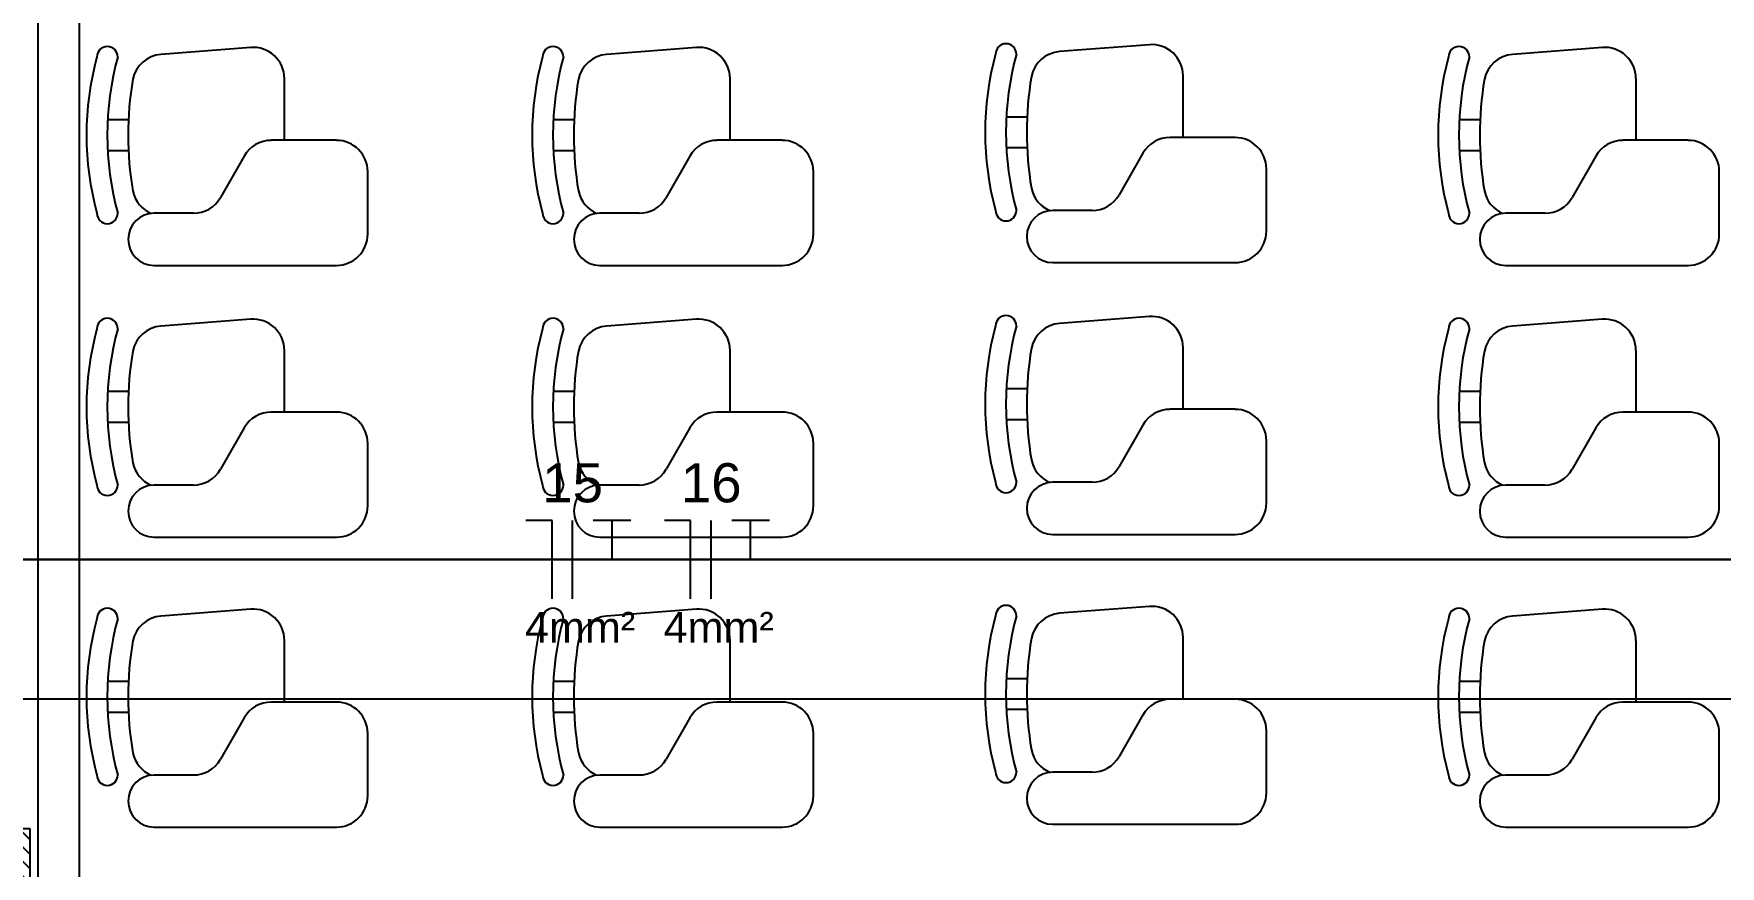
# Model space of a CAD drawing. Header units: millimetres. Extents: x 165 to 269, y 52 to 121.
# Drawn here: x 194.621 to 198.717, y 61.031 to 63.051 of the extents above; entities that cross this region are included whole.
import ezdxf
from ezdxf.enums import TextEntityAlignment as Align

# ---------------------------------------------------------------- set-up
doc = ezdxf.new("R2010")
doc.units = ezdxf.units.MM
for name, color, linetype in [('CONTAGEM', 30, 'Continuous'), ('ELETRODUTO_TETO', 2, 'Continuous'), ('FAM ARQUITETURA', 253, 'Continuous'), ('FAM-ARQUITETURA', 253, 'Continuous'), ('FIACAO', 1, 'Continuous'), ('INDICACAO_CIRCUITO_FIA', 10, 'Continuous'), ('LINHA DE CHAMADA', 1, 'Continuous'), ('LINHA_DE_CHAMADA', 1, 'Continuous'), ('LUMINÁRIAS', 86, 'Continuous')]:
    doc.layers.add(name, color=color, linetype=linetype)
doc.styles.add('ARIAL', font='arial.ttf')
doc.styles.add('Raag-arial', font='arial.ttf')
doc.styles.get("Standard").update_dxf_attribs({"font": 'arial.ttf'})

# ---------------------------------------------------------------- blocks, each defined once
blk = doc.blocks.new('A$C778229A4')
at = {"layer": 'FAM-ARQUITETURA', "linetype": 'Continuous'}
for p, q in [((556.6, 737.6), (252.4, 714.2)), ((670.6, 423.4), (670.6, 632.1)), ((72, 493.9), (142.4, 493.9)), ((847, 423.4), (626.1, 423.4)), ((142.4, 388.1), (72, 388.1)), ((534.2, 370.1), (454.1, 229.7)), ((952.8, 105.8), (952.8, 317.5)), ((362.2, 176.4), (229.5, 176.4)), ((229.5, 0), (847, 0))]:
    blk.add_line(p, q, dxfattribs=at)
for centre, radius, start, end in [((1004.3, 441), 1004.3, 164.7235, 195.2765), ((70.8, 705.6), 35.3, 0, 180), ((1074.9, 441), 1004.3, 164.7235, 195.2765), ((260.5, 608.7), 105.8, 94.3987, 168.3055), ((564.7, 632.1), 105.8, 0, 94.3987), ((1283.9, 441), 1142.8, 170.4765, 189.5235), ((626.1, 317.5), 105.8, 90, 150.2551), ((847, 317.5), 105.8, 0, 90), ((260.5, 273.4), 105.8, 191.6945, 247.1849), ((362.2, 282.3), 105.8, 270, 330.2551), ((70.8, 176.4), 35.3, 180, 0), ((229.5, 88.2), 88.2, 90, 270), ((847, 105.8), 105.8, 270, 0)]:
    blk.add_arc(centre, radius, start, end, dxfattribs=at)
blk = doc.blocks.new('FAM ARQUITETURA')
at = {"layer": 'FAM ARQUITETURA'}
for p, q in [((4.63, 0), (4.63, -2.95)), ((4.73, 0), (4.73, -2.95))]:
    blk.add_line(p, q, dxfattribs=at)
at = {"layer": 'FAM ARQUITETURA', "xscale": 0.0007168438189785798, "yscale": 0.0007168438189785798, "zscale": 0.0007168438189785798}
for p in [(4.7478, -0.6862), (5.83, -0.6862), (6.93, -0.6794), (8.03, -0.6862), (4.7478, -1.3457), (5.83, -1.3457), (6.93, -1.339), (8.03, -1.3457), (6.93, -2.0425), (4.7478, -2.0493), (5.83, -2.0493), (8.03, -2.0493)]:
    blk.add_blockref('A$C778229A4', p, dxfattribs=at)
blk = doc.blocks.new('*U137', base_point=(64.8392, 19.1358))
for p, q in [((64.6392, 19.089), (64.6661, 19.1158)), ((64.6392, 19.0536), (64.7014, 19.1158)), ((64.6392, 19.0183), (64.7368, 19.1158)), ((64.6412, 18.9849), (64.7721, 19.1158)), ((64.6592, 18.9675), (64.7902, 19.0986)), ((64.794, 19.1023), (64.8075, 19.1158)), ((64.8418, 19.1148), (64.8428, 19.1158)), ((64.8696, 18.9658), (65.0196, 19.1158)), ((64.8702, 19.1078), (64.8782, 19.1158)), ((64.8909, 19.0932), (64.9135, 19.1158)), ((64.905, 18.9658), (65.0392, 19.1001)), ((64.9053, 19.0722), (64.9489, 19.1158)), ((64.9117, 19.0432), (64.9842, 19.1158)), ((64.9403, 18.9658), (65.0392, 19.0647)), ((64.6928, 18.9658), (64.7668, 19.0398)), ((64.7282, 18.9658), (64.7737, 19.0113)), ((64.9757, 18.9658), (65.0392, 19.0293)), ((64.7635, 18.9658), (64.7884, 18.9907)), ((64.7989, 18.9658), (64.8094, 18.9763)), ((64.8342, 18.9658), (64.8383, 18.9699)), ((65.0111, 18.9659), (65.0391, 18.9939))]:
    blk.add_line(p, q)
blk = doc.blocks.new('*U138', base_point=(64.8392, 19.1358))
blk.add_line((64.8392, 19.1158), (64.8392, 19.1358))
blk.add_lwpolyline([(64.8892, 19.1358), (64.7892, 19.1358), (64.7892, 19.1858), (64.8892, 19.1858)], close=True)
blk.add_lwpolyline([(64.6392, 19.1158), (65.0392, 19.1158), (65.0392, 18.9958, -0.414214), (65.0092, 18.9658), (64.6692, 18.9658, -0.414214), (64.6392, 18.9958)], format="xyb", close=True)
blk.add_circle((64.8392, 19.0423), 0.0725)
blk.add_blockref('*U137', (64.8392, 19.1358))
at = {"width": 0.8}
blk.add_text('e', height=0.12, dxfattribs=at).set_placement((64.8377, 19.0023), align=Align.CENTER)
blk = doc.blocks.new('*U36', base_point=(608.6702, 153.2931))
for p, q in [((608.6702, 153.4831), (608.5435, 153.4831)), ((608.6702, 153.1031), (608.6702, 153.4831))]:
    blk.add_line(p, q)
blk = doc.blocks.new('*U37', base_point=(635.9723, 148.7459))
at = {"linetype": 'Continuous'}
for p, q in [((636.0637, 148.9359), (635.8808, 148.9359)), ((635.9723, 148.7459), (635.9723, 148.9359))]:
    blk.add_line(p, q, dxfattribs=at)
blk = doc.blocks.new('*U38', base_point=(576.8177, 148.7459))
blk.add_line((576.8177, 148.5559), (576.8177, 148.9359))
blk = doc.blocks.new('NFT')
at = {"layer": 'FIACAO', "xscale": 0.5, "yscale": 0.5, "zscale": 0.5}
for name, p in [('*U36', (-0.05, 0)), ('*U38', (0, 0)), ('*U37', (0.0957, 0))]:
    blk.add_blockref(name, p, dxfattribs=at)
at = {"layer": 'CONTAGEM', "color": 1, "style": 'ARIAL'}
blk.add_attdef('SEÇÃO', text='', height=0.075, dxfattribs=at).set_placement((0.0181, -0.127), align=Align.TOP_CENTER)
at = {"layer": 'INDICACAO_CIRCUITO_FIA', "style": 'Raag-arial'}
blk.add_attdef('CIRCUITO', text='', height=0.095, dxfattribs=at).set_placement((0, 0.2338), align=Align.TOP_CENTER)

msp = doc.modelspace()

# ---------------------------------------------------------------- linework, layer by layer
at = {"layer": 'ELETRODUTO_TETO'}
msp.add_lwpolyline([(199.8535, 61.7755), (192.016, 61.7755)], dxfattribs=at)
msp.add_lwpolyline([(192.016, 61.7229), (192.3015, 61.4374), (203.5515, 61.4374, -0.414214), (203.6515, 61.3374), (203.6515, 58.4928)], format="xyb", dxfattribs=at)
at = {"layer": 'LINHA_DE_CHAMADA'}
msp.add_lwpolyline([(192.016, 61.7755), (200.1835, 61.7755)], dxfattribs=at)

# ---------------------------------------------------------------- block references
at = {"layer": 'FAM ARQUITETURA'}
msp.add_blockref('FAM ARQUITETURA', (190.0015, 63.1755), dxfattribs=at)
at = {"layer": 'LINHA DE CHAMADA'}
for p, values in [((195.9299, 61.7755), {'CIRCUITO': '15', 'SEÇÃO': '4mm²'}), ((196.2664, 61.7755), {'CIRCUITO': '16', 'SEÇÃO': '4mm²'})]:
    msp.add_blockref('NFT', p, dxfattribs=at).add_auto_attribs(values)
at = {"layer": 'LUMINÁRIAS', "rotation": 270}
msp.add_blockref('*U138', (194.6315, 60.9231), dxfattribs=at)

doc.saveas('drawing.dxf')
